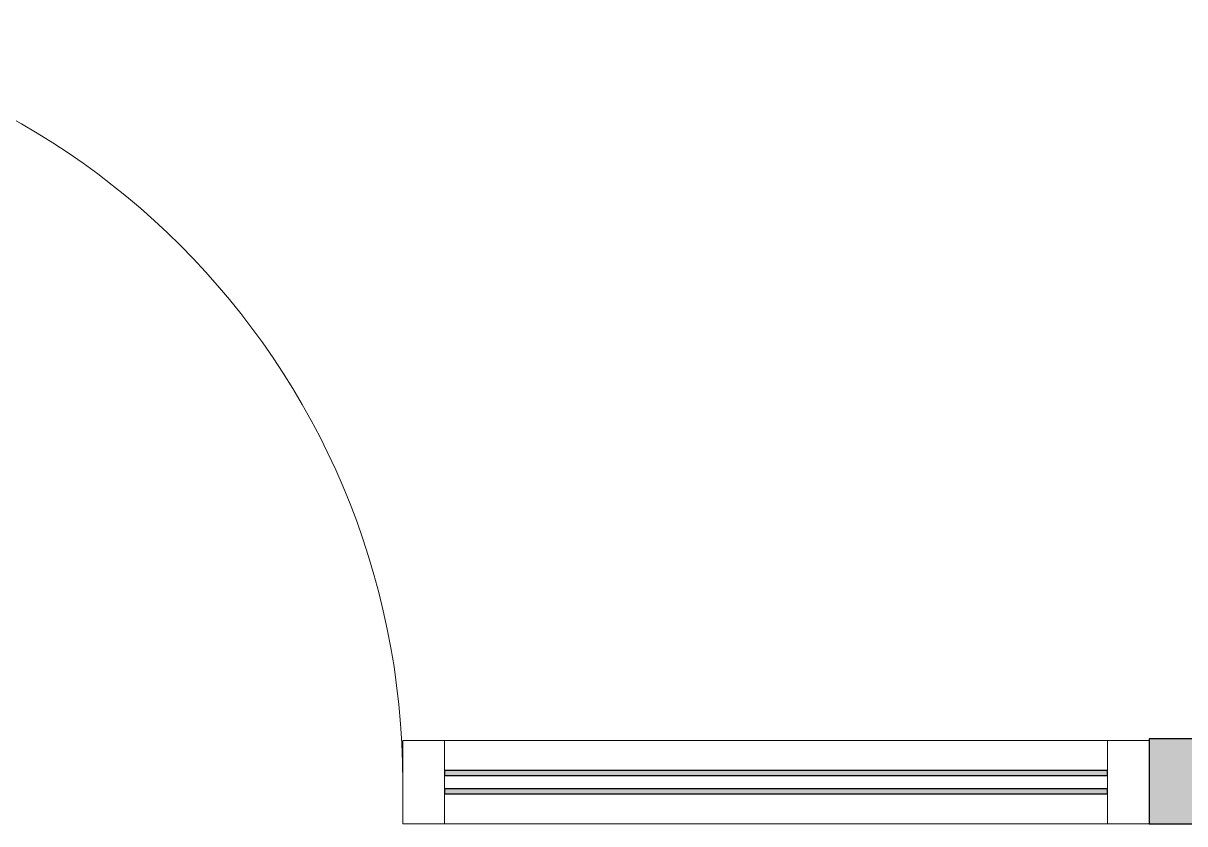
# Model space of a CAD drawing. Header units: millimetres. Extents: x 155927 to 326028, y -36033 to 97293.
# Drawn here: x 193801 to 195193, y 28408 to 29368 of the extents above; entities that cross this region are included whole.
import ezdxf

# ---------------------------------------------------------------- set-up
doc = ezdxf.new("R2010")
doc.units = ezdxf.units.MM
doc.header["$MEASUREMENT"] = 0
for name, color, linetype, lineweight in [('A-DOOR', 4, 'CONTINUOUS', 9), ('A-GLAZ-CURT', 7, 'CONTINUOUS', 9), ('A-GLAZ-CWMG', 7, 'CONTINUOUS', 9), ('A-WALL-PATT', 7, 'CONTINUOUS', 9), ('I-WALL', 7, 'CONTINUOUS', 9)]:
    doc.layers.add(name, color=color, linetype=linetype, lineweight=lineweight)

msp = doc.modelspace()

# ---------------------------------------------------------------- hatches: boundary and pattern name
at = {"layer": 'A-GLAZ-CURT'}
h = msp.add_hatch(color=256, dxfattribs=at)
h.paths.add_polyline_path([(195100.8, 28443.6), (195100.8, 28449.6), (194305.8, 28449.6), (194305.8, 28443.6)], flags=0)
h.paths.add_polyline_path([(195100.8, 28465.6), (195100.8, 28471.6), (194305.8, 28471.6), (194305.8, 28465.6)], flags=0)
at = {"layer": 'A-WALL-PATT'}
h = msp.add_hatch(color=256, dxfattribs=at)
h.paths.add_polyline_path([(197881.3, 28407.6), (197881.3, 28509.6), (197848.8, 28509.6), (197848.8, 28407.6)], flags=0)
h.paths.add_polyline_path([(195450.8, 28407.6), (195450.8, 28509.6), (195150.8, 28509.6), (195150.8, 28407.6)], flags=0)
h.paths.add_polyline_path([(192450.8, 28407.6), (192450.8, 28509.6), (192150.8, 28509.6), (192150.8, 28407.6)], flags=0)
h.paths.add_polyline_path([(189375.8, 28407.6), (189450.8, 28407.6), (189450.8, 28509.6), (189375.8, 28509.6)], flags=0)

# ---------------------------------------------------------------- linework, layer by layer
at = {"layer": 'A-DOOR'}
msp.add_arc((193345.8, 28457.6), 910, 0, 90, dxfattribs=at)
at = {"layer": 'A-GLAZ-CURT', "lineweight": 30}
for p, q in [((195100.8, 28471.6), (194305.8, 28471.6)), ((194305.8, 28471.6), (194305.8, 28465.6)), ((194305.8, 28465.6), (195100.8, 28465.6)), ((195100.8, 28465.6), (195100.8, 28471.6)), ((195100.8, 28449.6), (194305.8, 28449.6)), ((194305.8, 28449.6), (194305.8, 28443.6)), ((195100.8, 28443.6), (195100.8, 28449.6)), ((194305.8, 28443.6), (195100.8, 28443.6))]:
    msp.add_line(p, q, dxfattribs=at)
at = {"layer": 'A-GLAZ-CWMG', "lineweight": 20, "extrusion": (0, 0, -1)}
for p, q in [((194305.8, 28507.6), (194255.8, 28507.6)), ((194255.8, 28507.6), (194255.8, 28407.6)), ((194305.8, 28407.6), (194305.8, 28507.6)), ((195150.8, 28507.6), (195100.8, 28507.6)), ((195100.8, 28507.6), (195100.8, 28407.6)), ((195150.8, 28407.6), (195150.8, 28507.6)), ((194255.8, 28407.6), (194305.8, 28407.6)), ((195100.8, 28407.6), (195150.8, 28407.6))]:
    msp.add_line(p, q, dxfattribs=at)
at = {"layer": 'A-GLAZ-CWMG'}
for p, q in [((195100.8, 28507.6), (194305.8, 28507.6)), ((195100.8, 28407.6), (194305.8, 28407.6))]:
    msp.add_line(p, q, dxfattribs=at)
at = {"layer": 'I-WALL', "lineweight": 30}
for p, q in [((195450.8, 28509.6), (195150.8, 28509.6)), ((195150.8, 28509.6), (195150.8, 28407.6)), ((195150.8, 28407.6), (195450.8, 28407.6))]:
    msp.add_line(p, q, dxfattribs=at)

doc.saveas('drawing.dxf')
